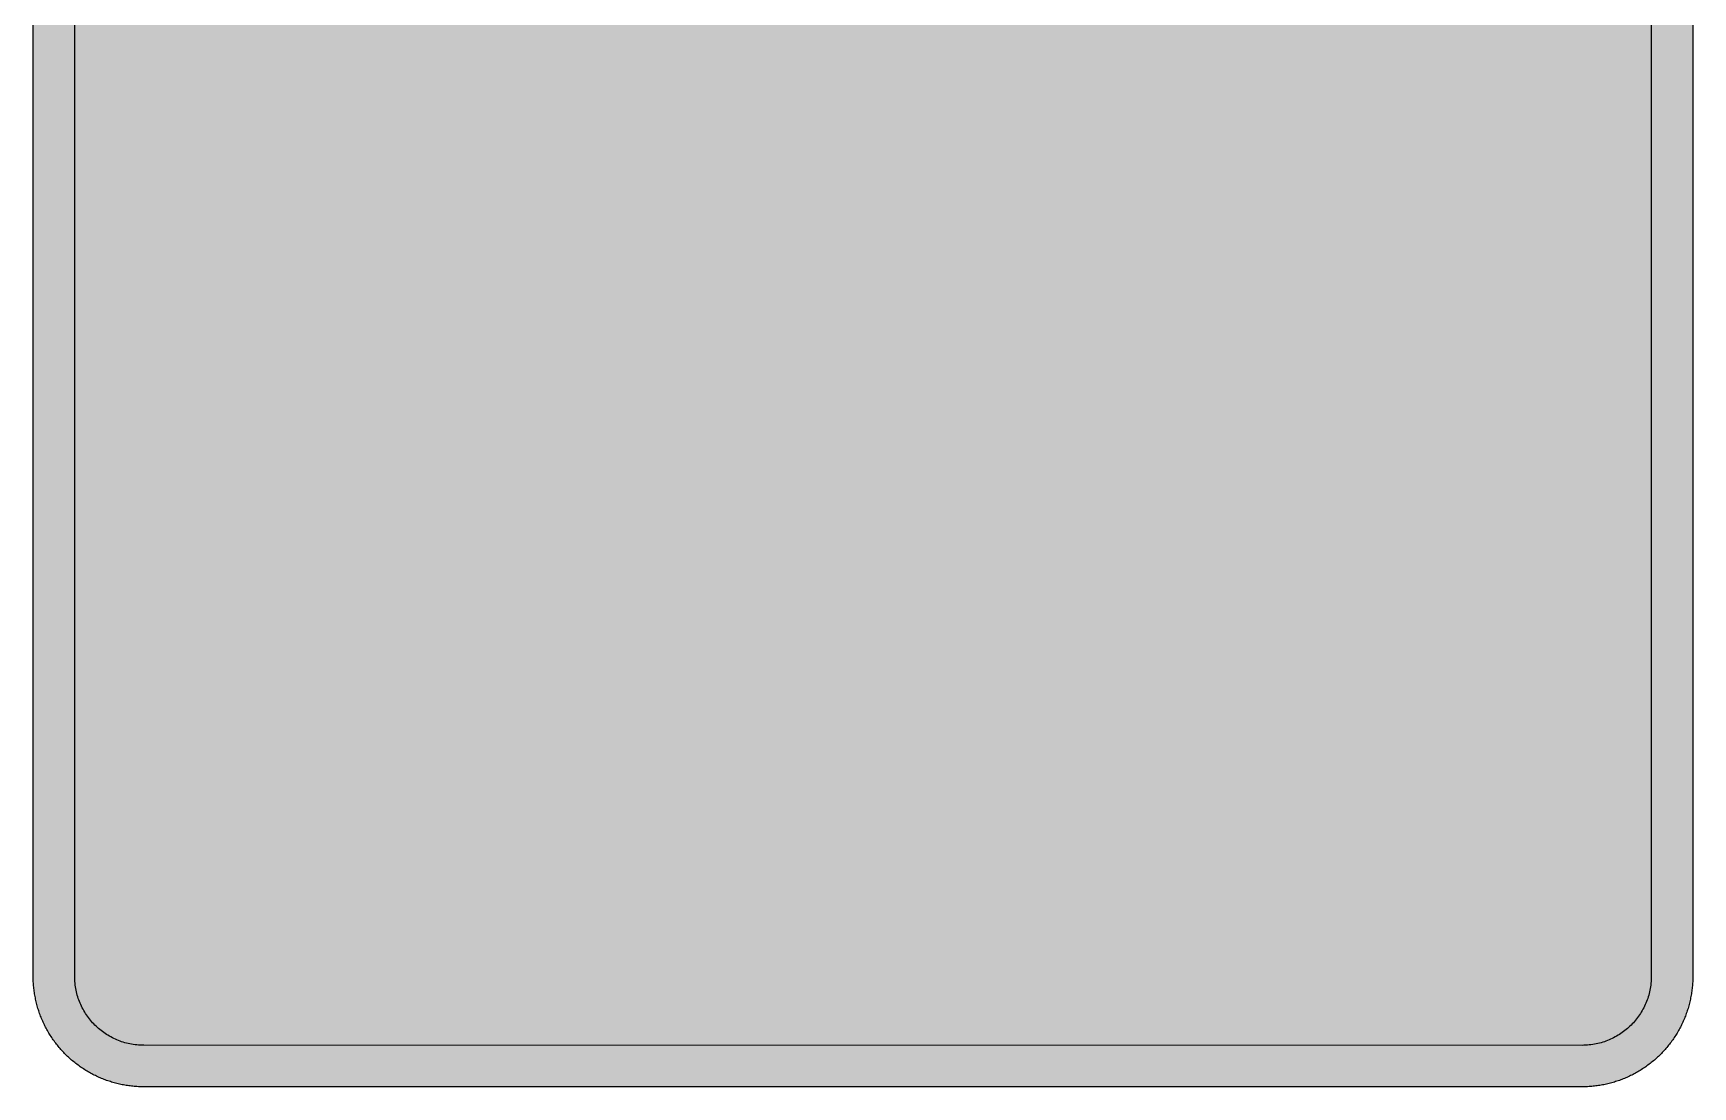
# Model space of a CAD drawing. Header units: millimetres. Extents: x 0 to 212, y 0 to 318.
# Drawn here: x 0.1 to 211.7, y 0.1 to 134.5 of the extents above; entities that cross this region are included whole.
import ezdxf

# ---------------------------------------------------------------- set-up
doc = ezdxf.new("R2010")
doc.units = ezdxf.units.MM

msp = doc.modelspace()

# ---------------------------------------------------------------- hatches: boundary and pattern name
for color, points in [(254, [(14.1633, 0.0536), (13.9878, 0.0533), (13.8125, 0.0559), (13.6373, 0.061), (13.462, 0.0686), (13.2893, 0.0787), (13.114, 0.0914), (12.9413, 0.1041), (12.7686, 0.1219), (12.5959, 0.1397), (12.4231, 0.16), (12.2504, 0.1829), (12.0777, 0.2057), (11.9075, 0.2337), (11.7373, 0.2616), (11.5672, 0.2921), (11.397, 0.3251), (11.2268, 0.3607), (11.0592, 0.3988), (10.8915, 0.4369), (10.7239, 0.4775), (10.5562, 0.5207), (10.3886, 0.5664), (10.2235, 0.6121), (10.0584, 0.6629), (9.8933, 0.7137), (9.7307, 0.7671), (9.5682, 0.8204), (9.4056, 0.8788), (9.2431, 0.9373), (9.083, 0.9982), (8.923, 1.0617), (8.763, 1.1252), (8.6055, 1.1938), (8.4455, 1.2624), (8.2906, 1.331), (8.1331, 1.4046), (7.9781, 1.4783), (7.8232, 1.5545), (7.6708, 1.6332), (7.5184, 1.7145), (7.366, 1.7958), (7.2161, 1.8796), (7.0663, 1.966), (6.919, 2.0523), (6.7716, 2.1438), (6.6243, 2.2352), (6.4795, 2.3266), (6.3348, 2.4232), (6.19, 2.5197), (6.0477, 2.6187), (5.908, 2.7178), (5.7683, 2.8194), (5.6286, 2.9235), (5.4915, 3.0302), (5.3543, 3.1369), (5.2197, 3.2461), (5.0851, 3.3579), (4.953, 3.4722), (4.8209, 3.5865), (4.6914, 3.7033), (4.5644, 3.8202), (4.4348, 3.9395), (4.3104, 4.0615), (4.1859, 4.1859), (4.0615, 4.3104), (3.9395, 4.4348), (3.8202, 4.5618), (3.7033, 4.6914), (3.5865, 4.8209), (3.4722, 4.953), (3.3579, 5.0851), (3.2487, 5.2197), (3.1369, 5.3543), (3.0302, 5.4915), (2.9235, 5.6286), (2.8194, 5.7683), (2.7178, 5.908), (2.6187, 6.0477), (2.5197, 6.19), (2.4232, 6.3348), (2.3266, 6.477), (2.2352, 6.6243), (2.1438, 6.7691), (2.0523, 6.9164), (1.966, 7.0663), (1.8796, 7.2161), (1.7958, 7.366), (1.7145, 7.5184), (1.6332, 7.6708), (1.5545, 7.8232), (1.4783, 7.9781), (1.4046, 8.1331), (1.331, 8.2906), (1.2598, 8.4455), (1.1913, 8.603), (1.1252, 8.763), (1.0592, 8.923), (0.9982, 9.083), (0.9373, 9.2431), (0.8763, 9.4056), (0.8204, 9.5682), (0.7645, 9.7307), (0.7112, 9.8933), (0.6604, 10.0584), (0.6121, 10.2235), (0.5639, 10.3911), (0.5207, 10.5562), (0.4775, 10.7239), (0.4343, 10.8915), (0.3962, 11.0592), (0.3607, 11.2268), (0.3251, 11.397), (0.2921, 11.5672), (0.2616, 11.7373), (0.2311, 11.9075), (0.2057, 12.0802), (0.1803, 12.2504), (0.1575, 12.4231), (0.1372, 12.5959), (0.1194, 12.7686), (0.1041, 12.9413), (0.0889, 13.1166), (0.0787, 13.2893), (0.0686, 13.4645), (0.061, 13.6373), (0.0559, 13.8125), (0.0508, 13.9878), (0.0508, 14.163), (0.0522, 303.4425), (0.0508, 303.6164), (0.0559, 303.7916), (0.061, 303.9669), (0.0686, 304.1396), (0.0787, 304.3149), (0.0889, 304.4876), (0.1041, 304.6628), (0.1194, 304.8356), (0.1372, 305.0083), (0.1575, 305.181), (0.1803, 305.3537), (0.2057, 305.5239), (0.2311, 305.6966), (0.2616, 305.8668), (0.2921, 306.037), (0.3251, 306.2072), (0.3607, 306.3748), (0.3962, 306.545), (0.4343, 306.7126), (0.4775, 306.8803), (0.5207, 307.0479), (0.5639, 307.213), (0.6121, 307.3781), (0.6604, 307.5432), (0.7112, 307.7083), (0.7645, 307.8734), (0.8204, 308.036), (0.8763, 308.1985), (0.9373, 308.3611), (0.9982, 308.5211), (1.0592, 308.6811), (1.1252, 308.8411), (1.1913, 308.9986), (1.2598, 309.1561), (1.331, 309.3136), (1.4046, 309.4685), (1.4783, 309.626), (1.5545, 309.7784), (1.6332, 309.9333), (1.7145, 310.0857), (1.7958, 310.2356), (1.8796, 310.388), (1.966, 310.5379), (2.0523, 310.6852), (2.1438, 310.8325), (2.2352, 310.9798), (2.3266, 311.1246), (2.4232, 311.2694), (2.5197, 311.4116), (2.6187, 311.5539), (2.7178, 311.6961), (2.8194, 311.8358), (2.9235, 311.9755), (3.0302, 312.1127), (3.1369, 312.2473), (3.2487, 312.3844), (3.3579, 312.5165), (3.4722, 312.6486), (3.5865, 312.7807), (3.7033, 312.9102), (3.8202, 313.0398), (3.9395, 313.1668), (4.0615, 313.2938), (4.1859, 313.4182), (4.3104, 313.5401), (4.4348, 313.6621), (4.5644, 313.784), (4.6914, 313.9008), (4.8209, 314.0177), (4.953, 314.132), (5.0851, 314.2437), (5.2197, 314.3555), (5.3543, 314.4647), (5.4915, 314.5739), (5.6286, 314.6781), (5.7683, 314.7822), (5.908, 314.8838), (6.0477, 314.9854), (6.19, 315.0845), (6.3348, 315.181), (6.4795, 315.275), (6.6243, 315.3689), (6.7716, 315.4604), (6.919, 315.5493), (7.0663, 315.6382), (7.2161, 315.7245), (7.366, 315.8084), (7.5184, 315.8896), (7.6708, 315.9709), (7.8232, 316.0471), (7.9781, 316.1233), (8.1331, 316.1995), (8.2906, 316.2706), (8.4455, 316.3418), (8.6055, 316.4103), (8.763, 316.4789), (8.923, 316.5424), (9.083, 316.6059), (9.2431, 316.6669), (9.4056, 316.7253), (9.5682, 316.7837), (9.7307, 316.8371), (9.8933, 316.8904), (10.0584, 316.9412), (10.2235, 316.992), (10.3886, 317.0377), (10.5562, 317.0834), (10.7239, 317.1266), (10.8915, 317.1673), (11.0592, 317.2079), (11.2268, 317.2435), (11.397, 317.279), (11.5672, 317.312), (11.7373, 317.3425), (11.9075, 317.3705), (12.0777, 317.3984), (12.2504, 317.4213), (12.4231, 317.4441), (12.5959, 317.4644), (12.7686, 317.4822), (12.9413, 317.5), (13.114, 317.5127), (13.2893, 317.5254), (13.462, 317.5356), (13.6373, 317.5432), (13.8125, 317.5483), (13.9878, 317.5508), (14.163, 317.5533), (197.6078, 317.5536), (197.7822, 317.5508), (197.9574, 317.5483), (198.1327, 317.5432), (198.3054, 317.5356), (198.4807, 317.5254), (198.6534, 317.5127), (198.8287, 317.5), (199.0014, 317.4822), (199.1741, 317.4644), (199.3468, 317.4441), (199.5195, 317.4213), (199.6897, 317.3984), (199.8624, 317.3705), (200.0326, 317.3425), (200.2028, 317.312), (200.373, 317.279), (200.5432, 317.2435), (200.7108, 317.2079), (200.8784, 317.1673), (201.0461, 317.1266), (201.2137, 317.0834), (201.3788, 317.0377), (201.5465, 316.992), (201.7116, 316.9412), (201.8767, 316.8904), (202.0392, 316.8371), (202.2018, 316.7837), (202.3643, 316.7253), (202.5269, 316.6669), (202.6869, 316.6059), (202.8469, 316.5424), (203.007, 316.4789), (203.167, 316.4103), (203.3245, 316.3418), (203.4794, 316.2706), (203.6369, 316.1995), (203.7918, 316.1233), (203.9468, 316.0471), (204.0992, 315.9709), (204.2516, 315.8896), (204.404, 315.8084), (204.5538, 315.7245), (204.7037, 315.6382), (204.8535, 315.5493), (205.0009, 315.4604), (205.1456, 315.3689), (205.293, 315.275), (205.4352, 315.181), (205.58, 315.0845), (205.7222, 314.9854), (205.8619, 314.8838), (206.0016, 314.7822), (206.1413, 314.6781), (206.2785, 314.5739), (206.4156, 314.4647), (206.5503, 314.3555), (206.6849, 314.2437), (206.817, 314.132), (206.949, 314.0177), (207.0786, 313.9008), (207.2081, 313.784), (207.3351, 313.6621), (207.4596, 313.5401), (207.584, 313.4182), (207.7085, 313.2938), (207.8304, 313.1668), (207.9498, 313.0398), (208.0666, 312.9102), (208.1835, 312.7807), (208.2978, 312.6486), (208.4121, 312.5165), (208.5238, 312.3844), (208.6331, 312.2473), (208.7397, 312.1127), (208.8464, 311.9755), (208.9506, 311.8358), (209.0522, 311.6961), (209.1512, 311.5539), (209.2503, 311.4116), (209.3468, 311.2694), (209.4433, 311.1246), (209.5348, 310.9798), (209.6262, 310.8325), (209.7176, 310.6852), (209.804, 310.5379), (209.8904, 310.388), (209.9742, 310.2356), (210.0555, 310.0857), (210.1367, 309.9333), (210.2155, 309.7784), (210.2917, 309.626), (210.3653, 309.4685), (210.439, 309.3136), (210.5076, 309.1561), (210.5762, 308.9986), (210.6447, 308.8411), (210.7082, 308.6811), (210.7717, 308.5211), (210.8327, 308.3611), (210.8911, 308.1985), (210.9495, 308.036), (211.0029, 307.8734), (211.0562, 307.7083), (211.107, 307.5432), (211.1578, 307.3781), (211.2035, 307.213), (211.2493, 307.0479), (211.2924, 306.8803), (211.3331, 306.7126), (211.3712, 306.545), (211.4093, 306.3748), (211.4448, 306.2072), (211.4779, 306.037), (211.5083, 305.8668), (211.5363, 305.6966), (211.5642, 305.5239), (211.5871, 305.3537), (211.6099, 305.181), (211.6303, 305.0083), (211.648, 304.8356), (211.6658, 304.6628), (211.6785, 304.4876), (211.6912, 304.3149), (211.7014, 304.1396), (211.709, 303.9669), (211.7141, 303.7916), (211.7166, 303.6164), (211.7166, 303.4411), (211.7189, 14.1647), (211.7166, 13.9878), (211.7141, 13.8125), (211.709, 13.6373), (211.7014, 13.4645), (211.6912, 13.2893), (211.6785, 13.1166), (211.6658, 12.9413), (211.648, 12.7686), (211.6303, 12.5959), (211.6099, 12.4231), (211.5871, 12.2504), (211.5642, 12.0802), (211.5363, 11.9075), (211.5083, 11.7373), (211.4779, 11.5672), (211.4448, 11.397), (211.4093, 11.2268), (211.3712, 11.0592), (211.3331, 10.8915), (211.2924, 10.7239), (211.2493, 10.5562), (211.2035, 10.3911), (211.1578, 10.2235), (211.107, 10.0584), (211.0562, 9.8933), (211.0029, 9.7307), (210.9495, 9.5682), (210.8911, 9.4056), (210.8327, 9.2431), (210.7717, 9.083), (210.7082, 8.923), (210.6447, 8.763), (210.5762, 8.603), (210.5076, 8.4455), (210.439, 8.2906), (210.3653, 8.1331), (210.2917, 7.9781), (210.2155, 7.8232), (210.1367, 7.6708), (210.0555, 7.5184), (209.9742, 7.366), (209.8904, 7.2161), (209.804, 7.0663), (209.7176, 6.9164), (209.6262, 6.7691), (209.5348, 6.6243), (209.4433, 6.477), (209.3468, 6.3348), (209.2503, 6.19), (209.1512, 6.0477), (209.0522, 5.908), (208.9506, 5.7683), (208.8464, 5.6286), (208.7397, 5.4915), (208.6331, 5.3543), (208.5238, 5.2197), (208.4121, 5.0851), (208.2978, 4.953), (208.1835, 4.8209), (208.0666, 4.6914), (207.9498, 4.5618), (207.8304, 4.4348), (207.7085, 4.3104), (207.584, 4.1859), (207.4596, 4.0615), (207.3351, 3.9395), (207.2081, 3.8202), (207.0786, 3.7033), (206.949, 3.5865), (206.817, 3.4722), (206.6849, 3.3579), (206.5503, 3.2461), (206.4156, 3.1369), (206.2785, 3.0302), (206.1413, 2.9235), (206.0016, 2.8194), (205.8619, 2.7178), (205.7222, 2.6187), (205.58, 2.5197), (205.4352, 2.4232), (205.293, 2.3266), (205.1456, 2.2352), (205.0009, 2.1438), (204.8535, 2.0523), (204.7037, 1.966), (204.5538, 1.8796), (204.404, 1.7958), (204.2516, 1.7145), (204.0992, 1.6332), (203.9468, 1.5545), (203.7918, 1.4783), (203.6369, 1.4046), (203.4794, 1.331), (203.3245, 1.2624), (203.167, 1.1938), (203.007, 1.1252), (202.8469, 1.0617), (202.6869, 0.9982), (202.5269, 0.9373), (202.3643, 0.8788), (202.2018, 0.8204), (202.0392, 0.7671), (201.8767, 0.7137), (201.7116, 0.6629), (201.5465, 0.6121), (201.3788, 0.5664), (201.2137, 0.5207), (201.0461, 0.4775), (200.8784, 0.4369), (200.7108, 0.3988), (200.5432, 0.3607), (200.373, 0.3251), (200.2028, 0.2921), (200.0326, 0.2616), (199.8624, 0.2337), (199.6897, 0.2057), (199.5195, 0.1829), (199.3468, 0.16), (199.1741, 0.1397), (199.0014, 0.1219), (198.8287, 0.1041), (198.6534, 0.0914), (198.4807, 0.0787), (198.3054, 0.0686), (198.1327, 0.061), (197.9574, 0.0559), (197.7822, 0.0533), (197.6069, 0.0533)]), (144, [(14.1633, 5.3453), (13.9344, 5.3467), (13.7084, 5.3543), (13.4849, 5.3696), (13.2613, 5.3899), (13.0378, 5.4153), (12.8194, 5.4458), (12.6009, 5.4813), (12.385, 5.522), (12.1717, 5.5702), (11.9583, 5.621), (11.7475, 5.6794), (11.5392, 5.7404), (11.3335, 5.8064), (11.1303, 5.8801), (10.9296, 5.9563), (10.729, 6.0376), (10.5334, 6.1239), (10.3378, 6.2128), (10.1473, 6.3094), (9.9593, 6.4084), (9.7714, 6.5126), (9.5885, 6.6218), (9.4082, 6.7335), (9.2304, 6.8504), (9.0576, 6.9698), (8.8849, 7.0968), (8.7173, 7.2238), (8.5522, 7.3584), (8.3896, 7.4955), (8.2321, 7.6352), (8.0772, 7.78), (7.9273, 7.9273), (7.7775, 8.0772), (7.6352, 8.2321), (7.493, 8.3922), (7.3558, 8.5522), (7.2238, 8.7173), (7.0942, 8.8875), (6.9698, 9.0576), (6.8504, 9.2329), (6.7335, 9.4107), (6.6192, 9.591), (6.5126, 9.7739), (6.4084, 9.9593), (6.3068, 10.1473), (6.2128, 10.3403), (6.1214, 10.5334), (6.035, 10.7315), (5.9538, 10.9296), (5.8776, 11.1303), (5.8064, 11.3335), (5.7404, 11.5418), (5.6769, 11.75), (5.621, 11.9583), (5.5677, 12.1717), (5.522, 12.385), (5.4813, 12.6009), (5.4432, 12.8194), (5.4127, 13.0404), (5.3873, 13.2613), (5.3696, 13.4849), (5.3543, 13.7084), (5.3467, 13.937), (5.3416, 14.163), (5.3439, 303.4425), (5.3467, 303.6697), (5.3543, 303.8958), (5.3696, 304.1193), (5.3873, 304.3428), (5.4127, 304.5638), (5.4432, 304.7848), (5.4813, 305.0032), (5.522, 305.2191), (5.5677, 305.4325), (5.621, 305.6458), (5.6769, 305.8541), (5.7404, 306.0624), (5.8064, 306.2707), (5.8776, 306.4739), (5.9538, 306.6745), (6.035, 306.8726), (6.1214, 307.0708), (6.2128, 307.2638), (6.3068, 307.4568), (6.4084, 307.6448), (6.5126, 307.8302), (6.6192, 308.0131), (6.7335, 308.1934), (6.8504, 308.3712), (6.9698, 308.5465), (7.0942, 308.7167), (7.2238, 308.8869), (7.3558, 309.052), (7.493, 309.212), (7.6352, 309.372), (7.7775, 309.5269), (7.9273, 309.6768), (8.0772, 309.8241), (8.2321, 309.9689), (8.3896, 310.1086), (8.5522, 310.2458), (8.7173, 310.3804), (8.8849, 310.5074), (9.0576, 310.6344), (9.2304, 310.7538), (9.4082, 310.8706), (9.5885, 310.9824), (9.7714, 311.0916), (9.9593, 311.1957), (10.1473, 311.2948), (10.3378, 311.3913), (10.5334, 311.4802), (10.729, 311.5666), (10.9296, 311.6478), (11.1303, 311.7266), (11.3335, 311.7977), (11.5392, 311.8637), (11.7475, 311.9272), (11.9583, 311.9831), (12.1717, 312.0339), (12.385, 312.0822), (12.6009, 312.1228), (12.8194, 312.1584), (13.0378, 312.1889), (13.2613, 312.2143), (13.4849, 312.2346), (13.7084, 312.2498), (13.9344, 312.2574), (14.163, 312.26), (197.6078, 312.262), (197.833, 312.2574), (198.0616, 312.2498), (198.2851, 312.2346), (198.5086, 312.2143), (198.7296, 312.1889), (198.9506, 312.1584), (199.169, 312.1228), (199.3849, 312.0822), (199.5983, 312.0339), (199.8116, 311.9831), (200.0199, 311.9272), (200.2282, 311.8637), (200.4365, 311.7977), (200.6397, 311.7266), (200.8403, 311.6478), (201.0385, 311.5666), (201.2366, 311.4802), (201.4296, 311.3913), (201.6227, 311.2948), (201.8106, 311.1957), (201.996, 311.0916), (202.1789, 310.9824), (202.3593, 310.8706), (202.5371, 310.7538), (202.7123, 310.6344), (202.8825, 310.5074), (203.0527, 310.3804), (203.2178, 310.2458), (203.3778, 310.1086), (203.5378, 309.9689), (203.6928, 309.8241), (203.8426, 309.6768), (203.9899, 309.5269), (204.1347, 309.372), (204.2744, 309.212), (204.4116, 309.052), (204.5462, 308.8869), (204.6732, 308.7167), (204.8002, 308.5465), (204.9196, 308.3712), (205.0364, 308.1934), (205.1482, 308.0131), (205.2574, 307.8302), (205.3615, 307.6448), (205.4606, 307.4568), (205.5571, 307.2638), (205.646, 307.0708), (205.7324, 306.8726), (205.8137, 306.6745), (205.8899, 306.4739), (205.9635, 306.2707), (206.0296, 306.0624), (206.0905, 305.8541), (206.1489, 305.6458), (206.1997, 305.4325), (206.248, 305.2191), (206.2886, 305.0032), (206.3242, 304.7848), (206.3547, 304.5638), (206.3801, 304.3428), (206.4004, 304.1193), (206.4156, 303.8958), (206.4233, 303.6697), (206.4258, 303.4411), (206.4272, 14.1647), (206.4233, 13.937), (206.4156, 13.7084), (206.4004, 13.4849), (206.3801, 13.2613), (206.3547, 13.0404), (206.3242, 12.8194), (206.2886, 12.6009), (206.248, 12.385), (206.1997, 12.1717), (206.1489, 11.9583), (206.0905, 11.75), (206.0296, 11.5418), (205.9635, 11.3335), (205.8899, 11.1303), (205.8137, 10.9296), (205.7324, 10.7315), (205.646, 10.5334), (205.5571, 10.3403), (205.4606, 10.1473), (205.3615, 9.9593), (205.2574, 9.7739), (205.1482, 9.591), (205.0364, 9.4107), (204.9196, 9.2329), (204.8002, 9.0576), (204.6732, 8.8875), (204.5462, 8.7173), (204.4116, 8.5522), (204.2744, 8.3922), (204.1347, 8.2321), (203.9899, 8.0772), (203.8426, 7.9273), (203.6928, 7.78), (203.5378, 7.6352), (203.3778, 7.4955), (203.2178, 7.3584), (203.0527, 7.2238), (202.8825, 7.0968), (202.7123, 6.9698), (202.5371, 6.8504), (202.3593, 6.7335), (202.1789, 6.6218), (201.996, 6.5126), (201.8106, 6.4084), (201.6227, 6.3094), (201.4296, 6.2128), (201.2366, 6.1239), (201.0385, 6.0376), (200.8403, 5.9563), (200.6397, 5.8801), (200.4365, 5.8064), (200.2282, 5.7404), (200.0199, 5.6794), (199.8116, 5.621), (199.5983, 5.5702), (199.3849, 5.522), (199.169, 5.4813), (198.9506, 5.4458), (198.7296, 5.4153), (198.5086, 5.3899), (198.2851, 5.3696), (198.0616, 5.3543), (197.833, 5.3467), (197.6069, 5.3442)])]:
    msp.add_hatch(color=color).paths.add_polyline_path(points)
h = msp.add_hatch(color=254)
h.paths.add_polyline_path([(35.33, 24.7481), (35.33, 38.8592), (134.9897, 38.8592), (134.9897, 31.8036), (176.4411, 31.8036), (176.4411, 24.7481)])
h.paths.add_polyline_path([(38.8578, 76.3418), (38.8569, 76.4083), (38.8569, 76.4743), (38.8595, 76.5404), (38.862, 76.6089), (38.8645, 76.675), (38.8696, 76.741), (38.8722, 76.8071), (38.8772, 76.8756), (38.8849, 76.9417), (38.8899, 77.0077), (38.8976, 77.0738), (38.9052, 77.1398), (38.9128, 77.2058), (38.923, 77.2719), (38.9331, 77.3379), (38.9433, 77.404), (38.9534, 77.4675), (38.9661, 77.5335), (38.9763, 77.5995), (38.9915, 77.663), (39.0042, 77.7291), (39.0195, 77.7926), (39.0322, 77.8586), (39.05, 77.9221), (39.0652, 77.9882), (39.083, 78.0517), (39.0982, 78.1152), (39.1185, 78.1787), (39.1363, 78.2422), (39.1566, 78.3057), (39.1744, 78.3692), (39.1973, 78.4327), (39.2176, 78.4936), (39.2405, 78.5571), (39.2608, 78.6181), (39.2836, 78.6816), (39.309, 78.7425), (39.3319, 78.8035), (39.3573, 78.867), (39.3827, 78.928), (39.4106, 78.9889), (39.436, 79.0499), (39.464, 79.1083), (39.4919, 79.1693), (39.5199, 79.2302), (39.5503, 79.2886), (39.5808, 79.3471), (39.6113, 79.408), (39.6418, 79.4664), (39.6723, 79.5249), (39.7053, 79.5833), (39.7383, 79.6392), (39.7713, 79.6976), (39.8069, 79.756), (39.8399, 79.8119), (39.8755, 79.8678), (39.911, 79.9236), (39.9491, 79.9795), (39.9847, 80.0354), (40.0228, 80.0913), (40.0609, 80.1472), (40.099, 80.2005), (40.1396, 80.2564), (40.1803, 80.3097), (41.5036, 82.0744), (41.5468, 82.1309), (41.59, 82.1893), (41.6306, 82.2477), (41.6738, 82.3062), (41.717, 82.3646), (41.7601, 82.423), (41.8008, 82.4814), (41.844, 82.5398), (41.8846, 82.6008), (41.9252, 82.6592), (41.9659, 82.7176), (42.0065, 82.7786), (42.0472, 82.837), (42.0878, 82.898), (42.1284, 82.9589), (42.1691, 83.0174), (42.2097, 83.0783), (42.2478, 83.1393), (42.2885, 83.2002), (42.3266, 83.2612), (42.3672, 83.3222), (42.4053, 83.3831), (42.4434, 83.4441), (42.4815, 83.505), (42.5196, 83.566), (42.5577, 83.627), (42.5958, 83.6879), (42.6314, 83.7514), (42.6695, 83.8124), (42.7076, 83.8759), (42.7431, 83.9368), (42.7787, 84.0003), (42.8168, 84.0613), (42.8523, 84.1248), (42.8879, 84.1883), (42.9235, 84.2493), (42.959, 84.3128), (42.9946, 84.3763), (43.0276, 84.4398), (43.0632, 84.5033), (43.0962, 84.5668), (43.1317, 84.6303), (43.1648, 84.6938), (43.1978, 84.7573), (43.2333, 84.8208), (43.2664, 84.8868), (43.2994, 84.9503), (43.3324, 85.0138), (43.3629, 85.0798), (43.3959, 85.1433), (43.4289, 85.2094), (43.4594, 85.2729), (43.4924, 85.3389), (43.5229, 85.4024), (43.5534, 85.4685), (43.5839, 85.5345), (43.6143, 85.6005), (43.6448, 85.664), (43.6753, 85.7301), (43.7058, 85.7961), (43.7363, 85.8622), (43.7642, 85.9282), (43.7947, 85.9942), (43.8226, 86.0603), (52.5459, 106.1018), (52.5856, 106.1949), (52.6288, 106.2863), (52.6745, 106.3777), (52.7228, 106.4692), (52.7685, 106.5581), (52.8193, 106.647), (52.8701, 106.7333), (52.9234, 106.8197), (52.9768, 106.9061), (53.0327, 106.9899), (53.0885, 107.0712), (53.147, 107.1524), (53.2079, 107.2337), (53.2689, 107.3125), (53.3324, 107.3912), (53.3959, 107.4674), (53.4594, 107.5411), (53.5254, 107.6173), (53.594, 107.6884), (53.6626, 107.7595), (53.7337, 107.8306), (53.8048, 107.8992), (53.8759, 107.9678), (53.9496, 108.0338), (54.0233, 108.0973), (54.0995, 108.1608), (54.1782, 108.2218), (54.2544, 108.2827), (54.3331, 108.3437), (54.4144, 108.3996), (54.4957, 108.4555), (54.577, 108.5113), (54.6608, 108.5647), (54.7446, 108.6155), (54.8284, 108.6663), (54.9148, 108.7145), (55.0012, 108.7628), (55.0875, 108.8085), (55.1764, 108.8542), (55.2653, 108.8949), (55.3568, 108.9355), (55.4457, 108.9762), (55.5371, 109.0143), (55.6311, 109.0498), (55.7225, 109.0854), (55.8165, 109.1184), (55.9105, 109.1489), (56.007, 109.1794), (56.101, 109.2073), (56.1975, 109.2327), (56.294, 109.2581), (56.3931, 109.281), (56.4896, 109.3013), (56.5887, 109.3216), (56.6877, 109.3368), (56.7868, 109.3546), (56.8858, 109.3673), (56.9874, 109.38), (57.089, 109.3902), (57.1881, 109.3978), (57.2897, 109.4054), (57.3938, 109.4105), (57.4954, 109.413), (57.597, 109.413), (112.7206, 109.4147), (112.8217, 109.413), (112.9233, 109.4105), (113.0275, 109.4054), (113.1291, 109.3978), (113.2281, 109.3902), (113.3297, 109.38), (113.4313, 109.3673), (113.5304, 109.3546), (113.6294, 109.3368), (113.7285, 109.3216), (113.8276, 109.3013), (113.9266, 109.281), (114.0231, 109.2581), (114.1197, 109.2327), (114.2162, 109.2073), (114.3127, 109.1794), (114.4067, 109.1489), (114.5007, 109.1184), (114.5946, 109.0854), (114.6886, 109.0498), (114.7801, 109.0143), (114.8715, 108.9762), (114.9629, 108.9355), (115.0518, 108.8949), (115.1407, 108.8542), (115.2296, 108.8085), (115.316, 108.7628), (115.4049, 108.7145), (115.4887, 108.6663), (115.5751, 108.6155), (115.6589, 108.5647), (115.7402, 108.5113), (115.824, 108.4555), (115.9053, 108.3996), (115.984, 108.3437), (116.0628, 108.2827), (116.1415, 108.2218), (116.2177, 108.1608), (116.2939, 108.0973), (116.3676, 108.0338), (116.4412, 107.9678), (116.5149, 107.8992), (116.586, 107.8306), (116.6571, 107.7595), (116.7257, 107.6884), (116.7917, 107.6173), (116.8578, 107.5411), (116.9238, 107.4674), (116.9873, 107.3912), (117.0508, 107.3125), (117.1118, 107.2337), (117.1702, 107.1524), (117.2286, 107.0712), (117.287, 106.9899), (117.3429, 106.9061), (117.3963, 106.8197), (117.4496, 106.7333), (117.5004, 106.647), (117.5487, 106.5581), (117.5969, 106.4692), (117.6452, 106.3777), (117.6884, 106.2863), (117.7315, 106.1949), (117.7747, 106.1009), (126.4955, 86.0623), (126.5225, 85.9942), (126.553, 85.9282), (126.5809, 85.8622), (126.6114, 85.7961), (126.6419, 85.7301), (126.6723, 85.664), (126.7028, 85.6005), (126.7333, 85.5345), (126.7638, 85.4685), (126.7943, 85.4024), (126.8273, 85.3389), (126.8578, 85.2729), (126.8908, 85.2094), (126.9213, 85.1433), (126.9543, 85.0798), (126.9873, 85.0138), (127.0203, 84.9503), (127.0533, 84.8868), (127.0864, 84.8208), (127.1194, 84.7573), (127.1524, 84.6938), (127.1854, 84.6303), (127.221, 84.5668), (127.254, 84.5033), (127.2896, 84.4398), (127.3251, 84.3763), (127.3607, 84.3128), (127.3937, 84.2493), (127.4293, 84.1883), (127.4648, 84.1248), (127.5029, 84.0613), (127.5385, 84.0003), (127.574, 83.9368), (127.6121, 83.8759), (127.6477, 83.8124), (127.6858, 83.7514), (127.7239, 83.6879), (127.7595, 83.627), (127.7976, 83.566), (127.8357, 83.505), (127.8738, 83.4441), (127.9119, 83.3831), (127.9525, 83.3222), (127.9906, 83.2612), (128.0287, 83.2002), (128.0693, 83.1393), (128.1074, 83.0783), (128.1481, 83.0174), (128.1887, 82.9589), (128.2294, 82.898), (128.27, 82.837), (128.3106, 82.7786), (128.3513, 82.7176), (128.3919, 82.6592), (128.4326, 82.6008), (128.4757, 82.5398), (128.5164, 82.4814), (128.557, 82.423), (128.6002, 82.3646), (128.6434, 82.3062), (128.6866, 82.2477), (128.7272, 82.1893), (128.7704, 82.1309), (128.8161, 82.0725), (130.139, 80.3106), (130.1775, 80.2564), (130.2182, 80.2005), (130.2563, 80.1472), (130.2944, 80.0913), (130.3325, 80.0354), (130.368, 79.9795), (130.4061, 79.9236), (130.4417, 79.8678), (130.4773, 79.8119), (130.5128, 79.756), (130.5458, 79.6976), (130.5789, 79.6392), (130.6119, 79.5833), (130.6449, 79.5249), (130.6754, 79.4664), (130.7084, 79.408), (130.7389, 79.3471), (130.7668, 79.2886), (130.7973, 79.2302), (130.8252, 79.1693), (130.8532, 79.1083), (130.8811, 79.0499), (130.9091, 78.9889), (130.9345, 78.928), (130.9599, 78.867), (130.9853, 78.8035), (131.0081, 78.7425), (131.0335, 78.6816), (131.0564, 78.6181), (131.0792, 78.5571), (131.0996, 78.4936), (131.1224, 78.4327), (131.1427, 78.3692), (131.1631, 78.3057), (131.1808, 78.2422), (131.2012, 78.1787), (131.2189, 78.1152), (131.2367, 78.0517), (131.252, 77.9882), (131.2697, 77.9221), (131.285, 77.8586), (131.3002, 77.7926), (131.3129, 77.7291), (131.3282, 77.663), (131.3409, 77.5995), (131.3536, 77.5335), (131.3637, 77.4675), (131.3739, 77.404), (131.384, 77.3379), (131.3942, 77.2719), (131.4044, 77.2058), (131.412, 77.1398), (131.4196, 77.0738), (131.4272, 77.0077), (131.4323, 76.9417), (131.4399, 76.8756), (131.445, 76.8071), (131.4475, 76.741), (131.4526, 76.675), (131.4552, 76.6089), (131.4577, 76.5404), (131.4602, 76.4743), (131.4602, 76.4083), (131.4602, 76.3397), (131.4619, 62.0102), (131.4577, 61.8668), (131.4526, 61.7245), (131.445, 61.5848), (131.4323, 61.4451), (131.4171, 61.3054), (131.3967, 61.1683), (131.3739, 61.0337), (131.3485, 60.8965), (131.3205, 60.7644), (131.2875, 60.6298), (131.252, 60.5003), (131.2139, 60.3682), (131.1707, 60.2412), (131.1275, 60.1142), (131.0792, 59.9872), (131.0284, 59.8627), (130.9751, 59.7408), (130.9167, 59.6189), (130.8583, 59.4995), (130.7948, 59.3801), (130.7313, 59.2658), (130.6627, 59.149), (130.5916, 59.0372), (130.5204, 58.9255), (130.4442, 58.8162), (130.3655, 58.7096), (130.2842, 58.6054), (130.2029, 58.5013), (130.1166, 58.4022), (130.0302, 58.3032), (129.9388, 58.2066), (129.8473, 58.1101), (129.7508, 58.0187), (129.6543, 57.9272), (129.5552, 57.8409), (129.4562, 57.7545), (129.352, 57.6732), (129.2479, 57.592), (129.1412, 57.5132), (129.032, 57.437), (128.9202, 57.3659), (128.8085, 57.2948), (128.6916, 57.2262), (128.5773, 57.1627), (128.458, 57.0992), (128.3386, 57.0408), (128.2167, 56.9824), (128.0947, 56.929), (127.9703, 56.8782), (127.8433, 56.83), (127.7163, 56.7868), (127.5893, 56.7436), (127.4572, 56.7055), (127.3277, 56.6699), (127.193, 56.6369), (127.061, 56.609), (126.9238, 56.5836), (126.7892, 56.5607), (126.652, 56.5404), (126.5123, 56.5252), (126.3726, 56.5125), (126.2329, 56.5048), (126.0907, 56.4998), (125.9484, 56.4972), (44.3699, 56.4981), (44.2265, 56.4998), (44.0842, 56.5048), (43.9445, 56.5125), (43.8048, 56.5252), (43.6677, 56.5404), (43.5305, 56.5607), (43.3934, 56.5836), (43.2587, 56.609), (43.1241, 56.6369), (42.992, 56.6699), (42.86, 56.7055), (42.7304, 56.7436), (42.6009, 56.7868), (42.4739, 56.83), (42.3469, 56.8782), (42.2224, 56.929), (42.1005, 56.9824), (41.9786, 57.0408), (41.8592, 57.0992), (41.7424, 57.1627), (41.6255, 57.2262), (41.5112, 57.2948), (41.3969, 57.3659), (41.2877, 57.437), (41.1785, 57.5132), (41.0718, 57.592), (40.9651, 57.6732), (40.8635, 57.7545), (40.7619, 57.8409), (40.6629, 57.9272), (40.5663, 58.0187), (40.4724, 58.1101), (40.3784, 58.2066), (40.2895, 58.3032), (40.2006, 58.4022), (40.1142, 58.5013), (40.0329, 58.6054), (39.9517, 58.7096), (39.8729, 58.8162), (39.7993, 58.9255), (39.7256, 59.0372), (39.6545, 59.149), (39.5859, 59.2658), (39.5224, 59.3801), (39.4589, 59.4995), (39.4005, 59.6189), (39.3446, 59.7408), (39.2887, 59.8627), (39.2379, 59.9872), (39.1922, 60.1142), (39.1465, 60.2412), (39.1033, 60.3682), (39.0652, 60.5003), (39.0296, 60.6298), (38.9966, 60.7644), (38.9687, 60.8965), (38.9433, 61.0337), (38.9204, 61.1683), (38.9001, 61.3054), (38.8849, 61.4451), (38.8722, 61.5848), (38.8645, 61.7245), (38.8595, 61.8668), (38.8569, 62.009)], flags=16)
h.paths.add_polyline_path([(49.331, 85.1613), (56.9101, 102.5768), (56.9265, 102.6135), (56.9417, 102.649), (56.962, 102.6871), (56.9798, 102.7227), (57.0001, 102.7582), (57.0179, 102.7938), (57.0382, 102.8294), (57.0611, 102.8624), (57.0814, 102.8979), (57.1043, 102.931), (57.1271, 102.964), (57.15, 102.997), (57.1754, 103.03), (57.1983, 103.0605), (57.2237, 103.091), (57.2491, 103.1215), (57.2745, 103.1519), (57.3024, 103.1824), (57.3278, 103.2104), (57.3557, 103.2408), (57.3837, 103.2688), (57.4142, 103.2942), (57.4421, 103.3221), (57.4726, 103.3475), (57.5005, 103.3755), (57.531, 103.4009), (57.5615, 103.4237), (57.5945, 103.4491), (57.625, 103.472), (57.658, 103.4948), (57.6885, 103.5177), (57.7215, 103.5406), (57.7545, 103.5609), (57.7901, 103.5812), (57.8231, 103.6015), (57.8561, 103.6218), (57.8917, 103.6422), (57.9272, 103.6599), (57.9628, 103.6777), (57.9984, 103.693), (58.0339, 103.7107), (58.0695, 103.726), (58.1076, 103.7412), (58.1431, 103.7565), (58.1812, 103.7692), (58.2193, 103.7819), (58.2549, 103.7946), (58.293, 103.8073), (58.3311, 103.8174), (58.3717, 103.8301), (58.4098, 103.8377), (58.4479, 103.8479), (58.4886, 103.8555), (58.5267, 103.8631), (58.5673, 103.8708), (58.6054, 103.8784), (58.6461, 103.8835), (58.6867, 103.8885), (58.7273, 103.8911), (58.768, 103.8962), (58.8086, 103.8987), (58.8493, 103.8987), (58.8899, 103.9012), (58.9305, 103.9012), (111.3882, 103.9026), (111.4273, 103.9012), (111.4679, 103.8987), (111.5085, 103.8987), (111.5492, 103.8962), (111.5898, 103.8911), (111.6305, 103.8885), (111.6711, 103.8835), (111.7117, 103.8784), (111.7524, 103.8708), (111.7905, 103.8631), (111.8311, 103.8555), (111.8692, 103.8479), (111.9073, 103.8377), (111.948, 103.8301), (111.9861, 103.8174), (112.0242, 103.8073), (112.0623, 103.7946), (112.1004, 103.7819), (112.1359, 103.7692), (112.174, 103.7565), (112.2121, 103.7412), (112.2477, 103.726), (112.2832, 103.7107), (112.3188, 103.693), (112.3544, 103.6777), (112.3899, 103.6599), (112.4255, 103.6422), (112.461, 103.6218), (112.4941, 103.6015), (112.5296, 103.5812), (112.5626, 103.5609), (112.5957, 103.5406), (112.6287, 103.5177), (112.6617, 103.4948), (112.6922, 103.472), (112.7252, 103.4491), (112.7557, 103.4237), (112.7862, 103.4009), (112.8166, 103.3755), (112.8471, 103.3475), (112.8751, 103.3221), (112.9055, 103.2942), (112.9335, 103.2688), (112.9614, 103.2408), (112.9894, 103.2104), (113.0148, 103.1824), (113.0427, 103.1519), (113.0681, 103.1215), (113.0935, 103.091), (113.1189, 103.0605), (113.1443, 103.03), (113.1672, 102.997), (113.19, 102.964), (113.2129, 102.931), (113.2357, 102.8979), (113.2561, 102.8624), (113.2789, 102.8294), (113.2992, 102.7938), (113.3196, 102.7582), (113.3373, 102.7227), (113.3577, 102.6871), (113.3754, 102.649), (113.3907, 102.6135), (113.4085, 102.5754), (120.989, 85.1613)], flags=16)
h.paths.add_polyline_path([(44.3699, 54.2932), (57.5991, 54.2932), (57.5991, 42.1665), (57.597, 42.0802), (57.5945, 41.9938), (57.5894, 41.91), (57.5818, 41.8262), (57.5716, 41.7449), (57.5589, 41.6611), (57.5462, 41.5798), (57.531, 41.4985), (57.5132, 41.4172), (57.4929, 41.3385), (57.4726, 41.2598), (57.4497, 41.181), (57.4243, 41.1048), (57.3964, 41.0286), (57.3684, 40.9524), (57.338, 40.8788), (57.3049, 40.8026), (57.2719, 40.7314), (57.2364, 40.6603), (57.1983, 40.5892), (57.1602, 40.5181), (57.1195, 40.4495), (57.0763, 40.3835), (57.0332, 40.3149), (56.9874, 40.2514), (56.9417, 40.1853), (56.8935, 40.1218), (56.8427, 40.0609), (56.7919, 39.9999), (56.7385, 39.9415), (56.6852, 39.8831), (56.6293, 39.8272), (56.5734, 39.7713), (56.515, 39.718), (56.454, 39.6646), (56.3956, 39.6138), (56.3321, 39.563), (56.2686, 39.5148), (56.2051, 39.4691), (56.1391, 39.4233), (56.073, 39.3776), (56.007, 39.337), (55.9359, 39.2963), (55.8673, 39.2557), (55.7962, 39.2201), (55.7251, 39.1846), (55.6514, 39.149), (55.5777, 39.1185), (55.5041, 39.0881), (55.4279, 39.0576), (55.3517, 39.0322), (55.2755, 39.0068), (55.1967, 38.9839), (55.118, 38.9611), (55.0367, 38.9433), (54.958, 38.9255), (54.8767, 38.9103), (54.7954, 38.895), (54.7116, 38.8849), (54.6278, 38.8747), (54.544, 38.8671), (54.4601, 38.862), (54.3763, 38.8595), (54.29, 38.8569), (47.6772, 38.8592), (47.5894, 38.8595), (47.5056, 38.862), (47.4218, 38.8671), (47.338, 38.8747), (47.2542, 38.8849), (47.1729, 38.895), (47.0916, 38.9103), (47.0103, 38.9255), (46.929, 38.9433), (46.8503, 38.9611), (46.7716, 38.9839), (46.6928, 39.0068), (46.6166, 39.0322), (46.5404, 39.0576), (46.4642, 39.0881), (46.388, 39.1185), (46.3144, 39.149), (46.2432, 39.1846), (46.1696, 39.2201), (46.101, 39.2557), (46.0299, 39.2963), (45.9613, 39.337), (45.8927, 39.3776), (45.8267, 39.4233), (45.7606, 39.4691), (45.6971, 39.5148), (45.6336, 39.563), (45.5727, 39.6138), (45.5117, 39.6646), (45.4533, 39.718), (45.3949, 39.7713), (45.3365, 39.8272), (45.2831, 39.8831), (45.2272, 39.9415), (45.1764, 39.9999), (45.1231, 40.0609), (45.0748, 40.1218), (45.0266, 40.1853), (44.9783, 40.2514), (44.9326, 40.3149), (44.8894, 40.3835), (44.8488, 40.4495), (44.8081, 40.5181), (44.7675, 40.5892), (44.7294, 40.6603), (44.6938, 40.7314), (44.6608, 40.8026), (44.6278, 40.8788), (44.5973, 40.9524), (44.5694, 41.0286), (44.5414, 41.1048), (44.5186, 41.181), (44.4932, 41.2598), (44.4729, 41.3385), (44.4525, 41.4172), (44.4348, 41.4985), (44.4195, 41.5798), (44.4068, 41.6611), (44.3941, 41.7449), (44.3865, 41.8262), (44.3789, 41.91), (44.3738, 41.9938), (44.3687, 42.0802), (44.3687, 42.164)], flags=16)
h.paths.add_polyline_path([(112.7206, 54.2932), (125.9498, 54.2932), (125.9498, 42.1665), (125.9484, 42.0802), (125.9434, 41.9938), (125.9383, 41.91), (125.9307, 41.8262), (125.923, 41.7449), (125.9103, 41.6611), (125.8976, 41.5798), (125.8824, 41.4985), (125.8646, 41.4172), (125.8443, 41.3385), (125.824, 41.2598), (125.8011, 41.181), (125.7757, 41.1048), (125.7478, 41.0286), (125.7198, 40.9524), (125.6894, 40.8788), (125.6563, 40.8026), (125.6233, 40.7314), (125.5878, 40.6603), (125.5497, 40.5892), (125.5116, 40.5181), (125.4709, 40.4495), (125.4277, 40.3835), (125.3846, 40.3149), (125.3388, 40.2514), (125.2906, 40.1853), (125.2423, 40.1218), (125.1941, 40.0609), (125.1433, 39.9999), (125.0899, 39.9415), (125.0366, 39.8831), (124.9807, 39.8272), (124.9223, 39.7713), (124.8664, 39.718), (124.8054, 39.6646), (124.7445, 39.6138), (124.6835, 39.563), (124.62, 39.5148), (124.5565, 39.4691), (124.4905, 39.4233), (124.4244, 39.3776), (124.3559, 39.337), (124.2873, 39.2963), (124.2187, 39.2557), (124.1476, 39.2201), (124.0765, 39.1846), (124.0028, 39.149), (123.9291, 39.1185), (123.8555, 39.0881), (123.7793, 39.0576), (123.7031, 39.0322), (123.6243, 39.0068), (123.5481, 38.9839), (123.4669, 38.9611), (123.3881, 38.9433), (123.3068, 38.9255), (123.2281, 38.9103), (123.1443, 38.895), (123.063, 38.8849), (122.9792, 38.8747), (122.8954, 38.8671), (122.8115, 38.862), (122.7277, 38.8595), (122.6414, 38.8569), (116.0279, 38.8592), (115.9408, 38.8595), (115.857, 38.862), (115.7732, 38.8671), (115.6894, 38.8747), (115.6056, 38.8849), (115.5243, 38.895), (115.4405, 38.9103), (115.3592, 38.9255), (115.2804, 38.9433), (115.1992, 38.9611), (115.1204, 38.9839), (115.0442, 39.0068), (114.9655, 39.0322), (114.8893, 39.0576), (114.8131, 39.0881), (114.7394, 39.1185), (114.6658, 39.149), (114.5921, 39.1846), (114.521, 39.2201), (114.4499, 39.2557), (114.3813, 39.2963), (114.3127, 39.337), (114.2441, 39.3776), (114.1781, 39.4233), (114.112, 39.4691), (114.0485, 39.5148), (113.985, 39.563), (113.9241, 39.6138), (113.8631, 39.6646), (113.8022, 39.718), (113.7463, 39.7713), (113.6879, 39.8272), (113.632, 39.8831), (113.5786, 39.9415), (113.5253, 39.9999), (113.4745, 40.0609), (113.4262, 40.1218), (113.3754, 40.1853), (113.3297, 40.2514), (113.284, 40.3149), (113.2408, 40.3835), (113.1976, 40.4495), (113.157, 40.5181), (113.1189, 40.5892), (113.0808, 40.6603), (113.0452, 40.7314), (113.0122, 40.8026), (112.9792, 40.8788), (112.9487, 40.9524), (112.9208, 41.0286), (112.8928, 41.1048), (112.8674, 41.181), (112.8446, 41.2598), (112.8243, 41.3385), (112.8039, 41.4172), (112.7862, 41.4985), (112.7709, 41.5798), (112.7582, 41.6611), (112.7455, 41.7449), (112.7354, 41.8262), (112.7277, 41.91), (112.7227, 41.9938), (112.7201, 42.0802), (112.7201, 42.164)], flags=16)

# ---------------------------------------------------------------- linework, layer by layer
at = {"color": 254}
for points in [[(14.1633, 0.0536), (13.9878, 0.0533), (13.8125, 0.0559), (13.6373, 0.061), (13.462, 0.0686), (13.2893, 0.0787), (13.114, 0.0914), (12.9413, 0.1041), (12.7686, 0.1219), (12.5959, 0.1397), (12.4231, 0.16), (12.2504, 0.1829), (12.0777, 0.2057), (11.9075, 0.2337), (11.7373, 0.2616), (11.5672, 0.2921), (11.397, 0.3251), (11.2268, 0.3607), (11.0592, 0.3988), (10.8915, 0.4369), (10.7239, 0.4775), (10.5562, 0.5207), (10.3886, 0.5664), (10.2235, 0.6121), (10.0584, 0.6629), (9.8933, 0.7137), (9.7307, 0.7671), (9.5682, 0.8204), (9.4056, 0.8788), (9.2431, 0.9373), (9.083, 0.9982), (8.923, 1.0617), (8.763, 1.1252), (8.6055, 1.1938), (8.4455, 1.2624), (8.2906, 1.331), (8.1331, 1.4046), (7.9781, 1.4783), (7.8232, 1.5545), (7.6708, 1.6332), (7.5184, 1.7145), (7.366, 1.7958), (7.2161, 1.8796), (7.0663, 1.966), (6.919, 2.0523), (6.7716, 2.1438), (6.6243, 2.2352), (6.4795, 2.3266), (6.3348, 2.4232), (6.19, 2.5197), (6.0477, 2.6187), (5.908, 2.7178), (5.7683, 2.8194), (5.6286, 2.9235), (5.4915, 3.0302), (5.3543, 3.1369), (5.2197, 3.2461), (5.0851, 3.3579), (4.953, 3.4722), (4.8209, 3.5865), (4.6914, 3.7033), (4.5644, 3.8202), (4.4348, 3.9395), (4.3104, 4.0615), (4.1859, 4.1859), (4.0615, 4.3104), (3.9395, 4.4348), (3.8202, 4.5618), (3.7033, 4.6914), (3.5865, 4.8209), (3.4722, 4.953), (3.3579, 5.0851), (3.2487, 5.2197), (3.1369, 5.3543), (3.0302, 5.4915), (2.9235, 5.6286), (2.8194, 5.7683), (2.7178, 5.908), (2.6187, 6.0477), (2.5197, 6.19), (2.4232, 6.3348), (2.3266, 6.477), (2.2352, 6.6243), (2.1438, 6.7691), (2.0523, 6.9164), (1.966, 7.0663), (1.8796, 7.2161), (1.7958, 7.366), (1.7145, 7.5184), (1.6332, 7.6708), (1.5545, 7.8232), (1.4783, 7.9781), (1.4046, 8.1331), (1.331, 8.2906), (1.2598, 8.4455), (1.1913, 8.603), (1.1252, 8.763), (1.0592, 8.923), (0.9982, 9.083), (0.9373, 9.2431), (0.8763, 9.4056), (0.8204, 9.5682), (0.7645, 9.7307), (0.7112, 9.8933), (0.6604, 10.0584), (0.6121, 10.2235), (0.5639, 10.3911), (0.5207, 10.5562), (0.4775, 10.7239), (0.4343, 10.8915), (0.3962, 11.0592), (0.3607, 11.2268), (0.3251, 11.397), (0.2921, 11.5672), (0.2616, 11.7373), (0.2311, 11.9075), (0.2057, 12.0802), (0.1803, 12.2504), (0.1575, 12.4231), (0.1372, 12.5959), (0.1194, 12.7686), (0.1041, 12.9413), (0.0889, 13.1166), (0.0787, 13.2893), (0.0686, 13.4645), (0.061, 13.6373), (0.0559, 13.8125), (0.0508, 13.9878), (0.0508, 14.163), (0.0522, 303.4425)], [(211.7166, 303.4411), (211.7189, 14.1647), (211.7166, 13.9878), (211.7141, 13.8125), (211.709, 13.6373), (211.7014, 13.4645), (211.6912, 13.2893), (211.6785, 13.1166), (211.6658, 12.9413), (211.648, 12.7686), (211.6303, 12.5959), (211.6099, 12.4231), (211.5871, 12.2504), (211.5642, 12.0802), (211.5363, 11.9075), (211.5083, 11.7373), (211.4779, 11.5672), (211.4448, 11.397), (211.4093, 11.2268), (211.3712, 11.0592), (211.3331, 10.8915), (211.2924, 10.7239), (211.2493, 10.5562), (211.2035, 10.3911), (211.1578, 10.2235), (211.107, 10.0584), (211.0562, 9.8933), (211.0029, 9.7307), (210.9495, 9.5682), (210.8911, 9.4056), (210.8327, 9.2431), (210.7717, 9.083), (210.7082, 8.923), (210.6447, 8.763), (210.5762, 8.603), (210.5076, 8.4455), (210.439, 8.2906), (210.3653, 8.1331), (210.2917, 7.9781), (210.2155, 7.8232), (210.1367, 7.6708), (210.0555, 7.5184), (209.9742, 7.366), (209.8904, 7.2161), (209.804, 7.0663), (209.7176, 6.9164), (209.6262, 6.7691), (209.5348, 6.6243), (209.4433, 6.477), (209.3468, 6.3348), (209.2503, 6.19), (209.1512, 6.0477), (209.0522, 5.908), (208.9506, 5.7683), (208.8464, 5.6286), (208.7397, 5.4915), (208.6331, 5.3543), (208.5238, 5.2197), (208.4121, 5.0851), (208.2978, 4.953), (208.1835, 4.8209), (208.0666, 4.6914), (207.9498, 4.5618), (207.8304, 4.4348), (207.7085, 4.3104), (207.584, 4.1859), (207.4596, 4.0615), (207.3351, 3.9395), (207.2081, 3.8202), (207.0786, 3.7033), (206.949, 3.5865), (206.817, 3.4722), (206.6849, 3.3579), (206.5503, 3.2461), (206.4156, 3.1369), (206.2785, 3.0302), (206.1413, 2.9235), (206.0016, 2.8194), (205.8619, 2.7178), (205.7222, 2.6187), (205.58, 2.5197), (205.4352, 2.4232), (205.293, 2.3266), (205.1456, 2.2352), (205.0009, 2.1438), (204.8535, 2.0523), (204.7037, 1.966), (204.5538, 1.8796), (204.404, 1.7958), (204.2516, 1.7145), (204.0992, 1.6332), (203.9468, 1.5545), (203.7918, 1.4783), (203.6369, 1.4046), (203.4794, 1.331), (203.3245, 1.2624), (203.167, 1.1938), (203.007, 1.1252), (202.8469, 1.0617), (202.6869, 0.9982), (202.5269, 0.9373), (202.3643, 0.8788), (202.2018, 0.8204), (202.0392, 0.7671), (201.8767, 0.7137), (201.7116, 0.6629), (201.5465, 0.6121), (201.3788, 0.5664), (201.2137, 0.5207), (201.0461, 0.4775), (200.8784, 0.4369), (200.7108, 0.3988), (200.5432, 0.3607), (200.373, 0.3251), (200.2028, 0.2921), (200.0326, 0.2616), (199.8624, 0.2337), (199.6897, 0.2057), (199.5195, 0.1829), (199.3468, 0.16), (199.1741, 0.1397), (199.0014, 0.1219), (198.8287, 0.1041), (198.6534, 0.0914), (198.4807, 0.0787), (198.3054, 0.0686), (198.1327, 0.061), (197.9574, 0.0559), (197.7822, 0.0533), (197.6069, 0.0533), (14.1633, 0.0536)]]:
    msp.add_lwpolyline(points, dxfattribs=at)
at = {"color": 144}
for points in [[(14.1633, 5.3453), (13.9344, 5.3467), (13.7084, 5.3543), (13.4849, 5.3696), (13.2613, 5.3899), (13.0378, 5.4153), (12.8194, 5.4458), (12.6009, 5.4813), (12.385, 5.522), (12.1717, 5.5702), (11.9583, 5.621), (11.7475, 5.6794), (11.5392, 5.7404), (11.3335, 5.8064), (11.1303, 5.8801), (10.9296, 5.9563), (10.729, 6.0376), (10.5334, 6.1239), (10.3378, 6.2128), (10.1473, 6.3094), (9.9593, 6.4084), (9.7714, 6.5126), (9.5885, 6.6218), (9.4082, 6.7335), (9.2304, 6.8504), (9.0576, 6.9698), (8.8849, 7.0968), (8.7173, 7.2238), (8.5522, 7.3584), (8.3896, 7.4955), (8.2321, 7.6352), (8.0772, 7.78), (7.9273, 7.9273), (7.7775, 8.0772), (7.6352, 8.2321), (7.493, 8.3922), (7.3558, 8.5522), (7.2238, 8.7173), (7.0942, 8.8875), (6.9698, 9.0576), (6.8504, 9.2329), (6.7335, 9.4107), (6.6192, 9.591), (6.5126, 9.7739), (6.4084, 9.9593), (6.3068, 10.1473), (6.2128, 10.3403), (6.1214, 10.5334), (6.035, 10.7315), (5.9538, 10.9296), (5.8776, 11.1303), (5.8064, 11.3335), (5.7404, 11.5418), (5.6769, 11.75), (5.621, 11.9583), (5.5677, 12.1717), (5.522, 12.385), (5.4813, 12.6009), (5.4432, 12.8194), (5.4127, 13.0404), (5.3873, 13.2613), (5.3696, 13.4849), (5.3543, 13.7084), (5.3467, 13.937), (5.3416, 14.163), (5.3439, 303.4425)], [(206.4258, 303.4411), (206.4272, 14.1647), (206.4233, 13.937), (206.4156, 13.7084), (206.4004, 13.4849), (206.3801, 13.2613), (206.3547, 13.0404), (206.3242, 12.8194), (206.2886, 12.6009), (206.248, 12.385), (206.1997, 12.1717), (206.1489, 11.9583), (206.0905, 11.75), (206.0296, 11.5418), (205.9635, 11.3335), (205.8899, 11.1303), (205.8137, 10.9296), (205.7324, 10.7315), (205.646, 10.5334), (205.5571, 10.3403), (205.4606, 10.1473), (205.3615, 9.9593), (205.2574, 9.7739), (205.1482, 9.591), (205.0364, 9.4107), (204.9196, 9.2329), (204.8002, 9.0576), (204.6732, 8.8875), (204.5462, 8.7173), (204.4116, 8.5522), (204.2744, 8.3922), (204.1347, 8.2321), (203.9899, 8.0772), (203.8426, 7.9273), (203.6928, 7.78), (203.5378, 7.6352), (203.3778, 7.4955), (203.2178, 7.3584), (203.0527, 7.2238), (202.8825, 7.0968), (202.7123, 6.9698), (202.5371, 6.8504), (202.3593, 6.7335), (202.1789, 6.6218), (201.996, 6.5126), (201.8106, 6.4084), (201.6227, 6.3094), (201.4296, 6.2128), (201.2366, 6.1239), (201.0385, 6.0376), (200.8403, 5.9563), (200.6397, 5.8801), (200.4365, 5.8064), (200.2282, 5.7404), (200.0199, 5.6794), (199.8116, 5.621), (199.5983, 5.5702), (199.3849, 5.522), (199.169, 5.4813), (198.9506, 5.4458), (198.7296, 5.4153), (198.5086, 5.3899), (198.2851, 5.3696), (198.0616, 5.3543), (197.833, 5.3467), (197.6069, 5.3442), (14.1633, 5.3453)]]:
    msp.add_lwpolyline(points, dxfattribs=at)

doc.saveas('drawing.dxf')
